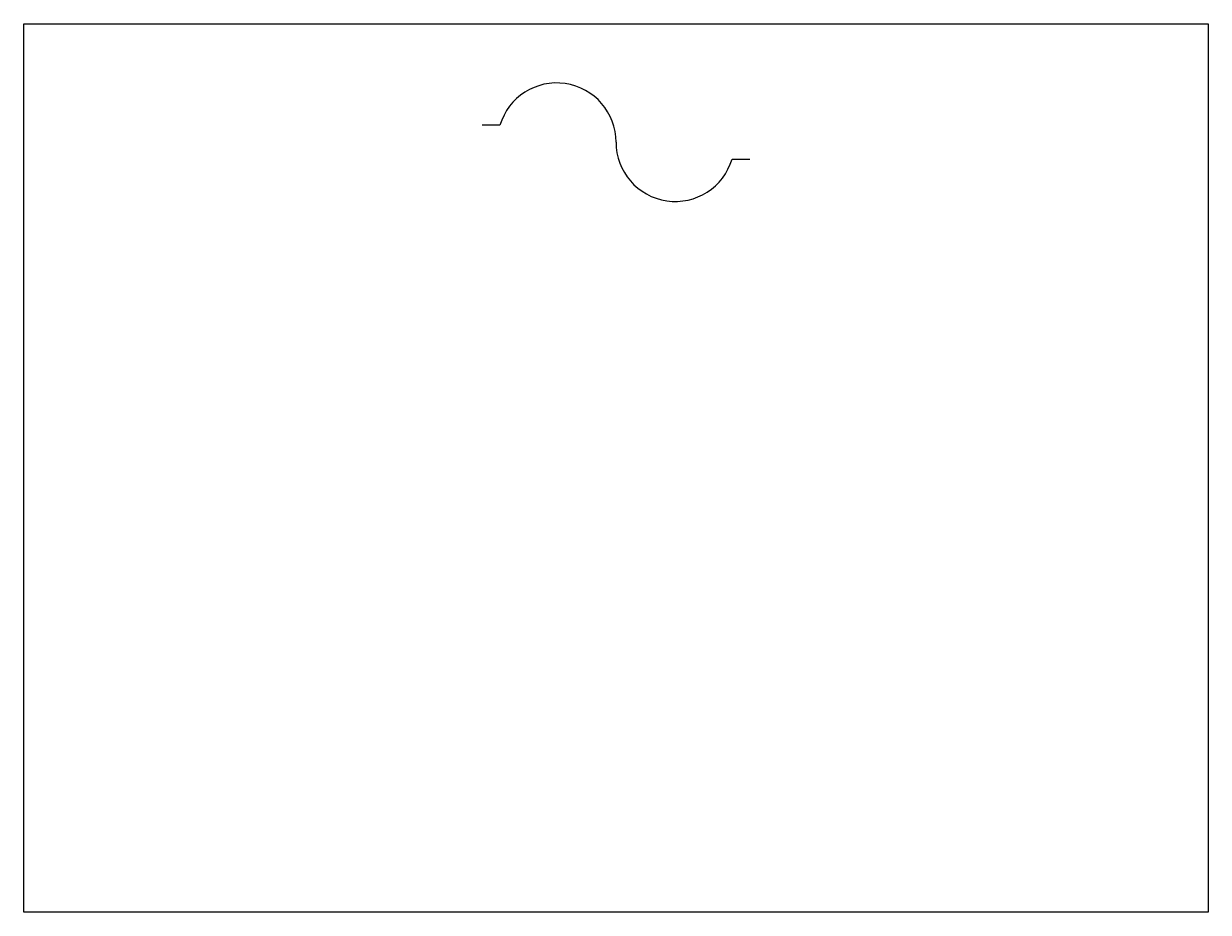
# Model space of a CAD drawing. Header units: millimetres. Extents: x -1000 to 1000, y -750 to 750.
import ezdxf

# ---------------------------------------------------------------- set-up
doc = ezdxf.new("R2010")
doc.units = ezdxf.units.MM

msp = doc.modelspace()

# ---------------------------------------------------------------- linework, layer by layer
for p, q in [((-195.9, 578.5), (-225.9, 578.5)), ((195.9, 521.5), (225.9, 521.5))]:
    msp.add_line(p, q)
msp.add_lwpolyline([(-1000, 750), (1000, 750), (1000, -750), (-1000, -750)], close=True)
for centre, start, end in [((-100, 550), 0, 163.4412), ((100, 550), 180, 343.4412)]:
    msp.add_arc(centre, 100, start, end)

doc.saveas('drawing.dxf')
